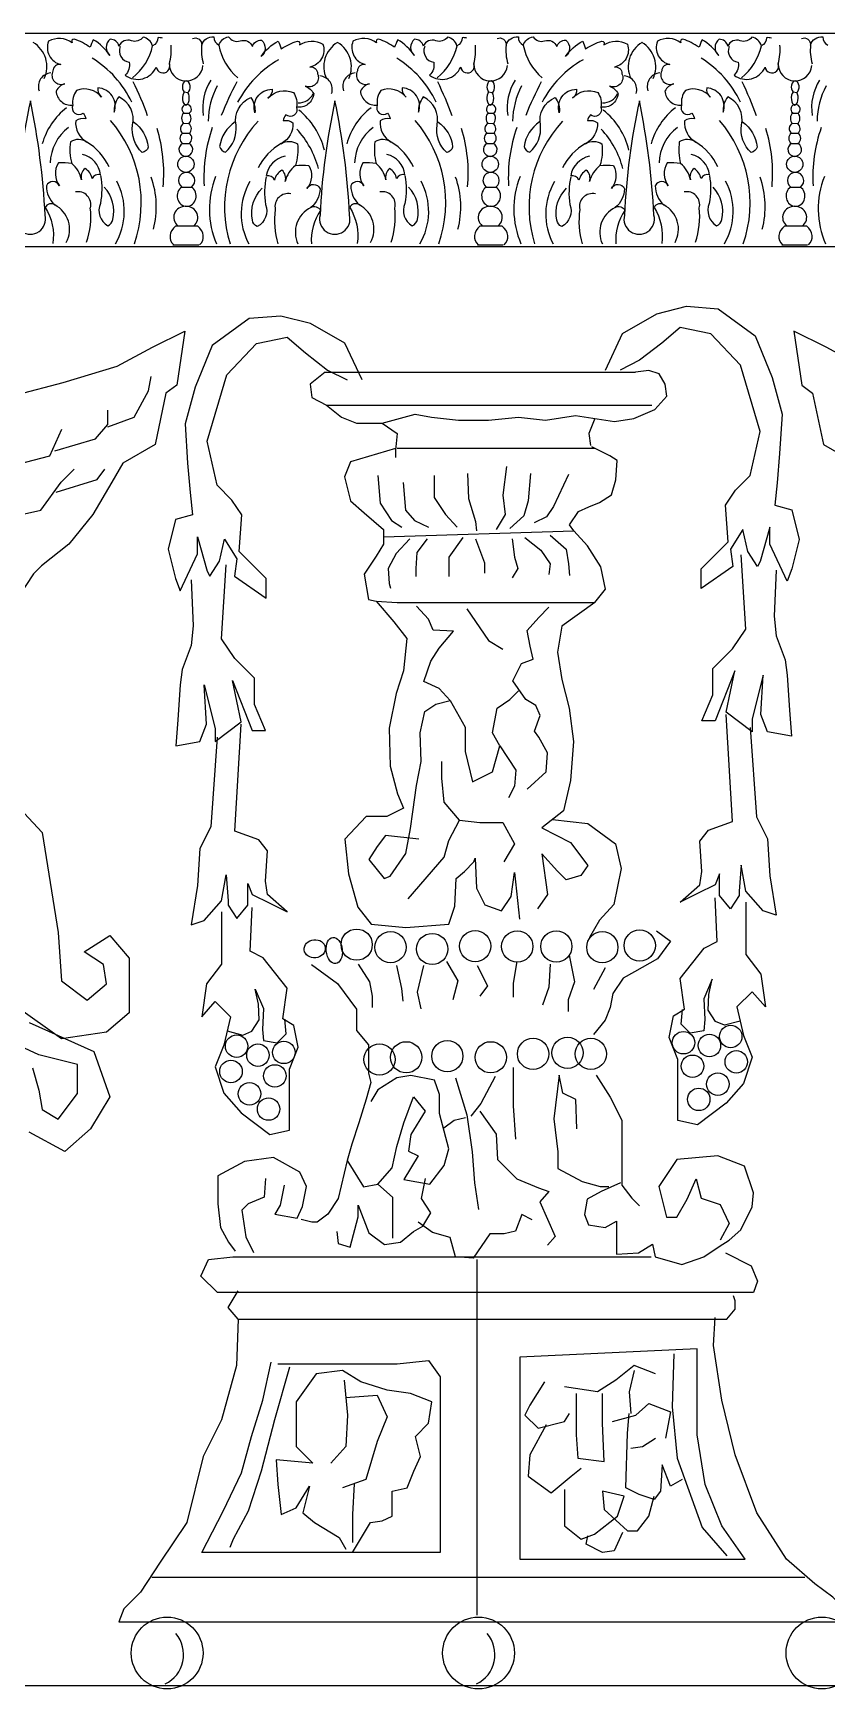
# Model space of a CAD drawing. Extents: x 225 to 2401, y 148 to 3508.
# Drawn here: x 873.3 to 1022.2, y 2697.9 to 3008.5 of the extents above; entities that cross this region are included whole.
import ezdxf

# ---------------------------------------------------------------- set-up
doc = ezdxf.new("R2010")
doc.units = 0
doc.header["$LTSCALE"] = 10
doc.header["$MEASUREMENT"] = 0
doc.layers.add('7', color=7, linetype='CONTINUOUS')
doc.layers.add('BH', color=3, linetype='CONTINUOUS')

msp = doc.modelspace()

# ---------------------------------------------------------------- linework, layer by layer
at = {"layer": '7'}
for p, q in [((497.43, 3008.47), (1384.05, 3008.47)), ((527.43, 2968.47), (1389.6, 2968.47)), ((487.43, 2698.47), (1429, 2698.47))]:
    msp.add_line(p, q, dxfattribs=at)
at = {"layer": 'BH'}
for p, q in [((901.66, 2997.43), (902.35, 2997.34)), ((958.78, 2997.43), (959.47, 2997.34)), ((1015.89, 2997.43), (1016.58, 2997.34)), ((902.51, 2991.46), (901.54, 2991.52)), ((901.59, 2993.48), (902.59, 2993.43)), ((959.63, 2991.46), (958.65, 2991.52)), ((958.7, 2993.48), (959.7, 2993.43)), ((1016.74, 2991.46), (1015.77, 2991.52)), ((1015.82, 2993.48), (1016.81, 2993.43)), ((901.36, 2989.68), (902.59, 2989.68)), ((958.48, 2989.68), (959.7, 2989.68)), ((1015.59, 2989.68), (1016.81, 2989.68)), ((901.37, 2987.78), (902.57, 2987.78)), ((958.48, 2987.78), (959.69, 2987.78)), ((1015.59, 2987.78), (1016.8, 2987.78)), ((901.22, 2979.58), (903.03, 2979.58)), ((958.33, 2979.58), (960.15, 2979.58)), ((1015.45, 2979.58), (1017.26, 2979.58)), ((900.09, 2972.31), (904.16, 2972.31)), ((957.2, 2972.31), (961.27, 2972.31)), ((1014.32, 2972.31), (1018.39, 2972.31)), ((899.55, 2968.74), (904.38, 2968.74)), ((956.66, 2968.74), (961.5, 2968.74)), ((1013.77, 2968.74), (1018.61, 2968.74)), ((928.11, 2944.86), (986.3, 2944.86)), ((928.39, 2938.69), (989.39, 2938.69)), ((978.71, 2930.55), (941.6, 2930.55))]:
    msp.add_line(p, q, dxfattribs=at)
for points in [[(897.59, 3007.5, 0.106247), (896.7, 3007.61, -0.302947), (895.73, 3006.11, 0.267769), (893.94, 3007.71, -0.320201), (891.76, 3007.02, 0.413917), (889.42, 3006.03, 0.358749), (887.78, 3007.31, 0.480097), (887.74, 3004.24, 0.117233), (884.61, 3007.23, 0.029411), (884.02, 3005.81, 0.069387), (881.02, 3007.35, 0.618313), (880.63, 3006.65, 0.299925), (876.2, 3006.93, 0.456104), (878.51, 3002.59, 0.463773), (877.03, 3001.39, 0.692986), (879.29, 2998.97, 0.194352), (877.62, 2997.6, 0.42783), (880.76, 2994.97, 0.780584), (882.69, 2993.47, -0.133997), (883.19, 2992.37, 0.199452), (881.31, 2992.04, 0.293733), (883.39, 2988.03, 0.295023), (880.32, 2988.09, 0.100371), (880.56, 2984.03, 0.049108), (878.05, 2984.12, 0.301721), (878.25, 2979.8, 0.652797), (875.81, 2979.84, 0.220319), (877.41, 2976.24, 0.467713), (875.6, 2975.76, -0.179513), (877.02, 2969.02)], [(903.25, 3007.46, -0.573429), (904.94, 3006.23, -0.36977), (907.24, 3007.77, 0.302947), (908.16, 3006.23, -0.267769), (910, 3007.77, 0.320201), (912.15, 3007, -0.413917), (914.46, 3005.93, -0.358749), (916.15, 3007.15, -0.480097), (916.08, 3004.08, -0.117233), (919.31, 3006.96, -0.029411), (919.85, 3005.52, -0.069387), (922.91, 3006.96, -0.618313), (923.27, 3006.24, -0.299925), (927.7, 3006.37, -0.456104), (925.24, 3002.11, -0.463773), (926.68, 3000.86, -0.692986), (924.34, 2998.52, -0.194352), (925.96, 2997.09, -0.42783), (922.73, 2994.58, -0.780584), (920.75, 2993.14, 0.133997), (920.21, 2992.06, -0.199452), (922.07, 2991.66, -0.293733), (919.86, 2987.73, -0.295023), (922.92, 2987.68, -0.100371), (922.55, 2983.63, -0.049108), (925.06, 2983.63, -0.301721), (924.7, 2979.32, -0.652797), (927.14, 2979.27, -0.220319), (925.42, 2975.74, -0.467713), (927.22, 2975.2, 0.168884), (925.52, 2968.92, 0.168884)], [(954.7, 3007.5, 0.106247), (953.82, 3007.61, -0.302947), (952.84, 3006.11, 0.267769), (951.05, 3007.71, -0.320201), (948.88, 3007.02, 0.413917), (946.54, 3006.03, 0.358749), (944.89, 3007.31, 0.480097), (944.85, 3004.24, 0.117233), (941.72, 3007.23, 0.029411), (941.13, 3005.81, 0.069387), (938.13, 3007.35, 0.618313), (937.75, 3006.65, 0.299925), (933.32, 3006.93, 0.456104), (935.63, 3002.59, 0.463773), (934.15, 3001.39, 0.692986), (936.4, 2998.97, 0.194352), (934.73, 2997.6, 0.42783), (937.88, 2994.97, 0.780584), (939.8, 2993.47, -0.133997), (940.3, 2992.37, 0.199452), (938.43, 2992.04, 0.293733), (940.5, 2988.03, 0.295023), (937.44, 2988.09, 0.100371), (937.67, 2984.03, 0.049108), (935.16, 2984.12, 0.301721), (935.37, 2979.8, 0.652797), (932.93, 2979.84, 0.220319), (934.52, 2976.24, 0.467713), (932.71, 2975.76, -0.179513), (934.13, 2969.02)], [(960.36, 3007.46, -0.573429), (962.05, 3006.23, -0.36977), (964.35, 3007.77, 0.302947), (965.27, 3006.23, -0.267769), (967.12, 3007.77, 0.320201), (969.27, 3007, -0.413917), (971.57, 3005.93, -0.358749), (973.26, 3007.15, -0.480097), (973.2, 3004.08, -0.117233), (976.43, 3006.96, -0.029411), (976.97, 3005.52, -0.069387), (980.02, 3006.96, -0.618313), (980.38, 3006.24, -0.299925), (984.81, 3006.37, -0.456104), (982.36, 3002.11, -0.463773), (983.79, 3000.86, -0.692986), (981.46, 2998.52, -0.194352), (983.07, 2997.09, -0.42783), (979.84, 2994.58, -0.780584), (977.86, 2993.14, 0.133997), (977.33, 2992.06, -0.199452), (979.19, 2991.66, -0.293733), (976.97, 2987.73, -0.295023), (980.04, 2987.68, -0.100371), (979.66, 2983.63, -0.049108), (982.18, 2983.63, -0.301721), (981.82, 2979.32, -0.652797), (984.26, 2979.27, -0.220319), (982.53, 2975.74, -0.467713), (984.33, 2975.2, 0.168884), (982.64, 2968.92, 0.168884)], [(1011.82, 3007.5, 0.106247), (1010.93, 3007.61, -0.302947), (1009.96, 3006.11, 0.267769), (1008.17, 3007.71, -0.320201), (1005.99, 3007.02, 0.413917), (1003.65, 3006.03, 0.358749), (1002.01, 3007.31, 0.480097), (1001.96, 3004.24, 0.117233), (998.83, 3007.23, 0.029411), (998.25, 3005.81, 0.069387), (995.24, 3007.35, 0.618313), (994.86, 3006.65, 0.299925), (990.43, 3006.93, 0.456104), (992.74, 3002.59, 0.463773), (991.26, 3001.39, 0.692986), (993.51, 2998.97, 0.194352), (991.85, 2997.6, 0.42783), (994.99, 2994.97, 0.780584), (996.91, 2993.47, -0.133997), (997.41, 2992.37, 0.199452), (995.54, 2992.04, 0.293733), (997.62, 2988.03, 0.295023), (994.55, 2988.09, 0.100371), (994.79, 2984.03, 0.049108), (992.27, 2984.12, 0.301721), (992.48, 2979.8, 0.652797), (990.04, 2979.84, 0.220319), (991.64, 2976.24, 0.467713), (989.82, 2975.76, -0.179513), (991.24, 2969.02)], [(1017.47, 3007.46, -0.573429), (1019.16, 3006.23, -0.36977), (1021.47, 3007.77, 0.302947), (1022.39, 3006.23, -0.267769)], [(889.66, 3005.93, 0.489215), (891.35, 3003.01, -0.259356), (890.59, 3000.56, 0.482736), (896.42, 3002.09, 1.111791), (898.88, 3002.7, 0.967638), (905.18, 3002.4)], [(946.78, 3005.93, 0.489215), (948.47, 3003.01, -0.259356), (947.7, 3000.56, 0.482736), (953.54, 3002.09, 1.111791), (955.99, 3002.7, 0.967638), (962.29, 3002.4)], [(1003.89, 3005.93, 0.489215), (1005.58, 3003.01, -0.259356), (1004.81, 3000.56, 0.482736), (1010.65, 3002.09, 1.111791), (1013.11, 3002.7, 0.967638), (1019.4, 3002.4)], [(892.15, 2991.81, -0.218051), (894.91, 2987.1, -0.291227), (893.8, 2986.07, -0.247652), (891.98, 2991.2, 0.353304), (889.4, 2996.51, 0.188849), (888.53, 2993.62, 0.504035), (885.46, 2998.18, 0.287044), (886.17, 2996.47, 0.324874), (881.45, 2997.71, 0.203571), (880.76, 2994.97)], [(911.23, 2991.81, 0.218051), (908.31, 2987.21, 0.291227), (909.39, 2986.13, 0.247652), (911.39, 2991.2, -0.353304), (914.15, 2996.41, -0.188849), (914.92, 2993.5, -0.504035), (918.14, 2997.95, -0.287044), (917.38, 2996.26, -0.324874), (922.14, 2997.33, -0.203571), (922.73, 2994.58)], [(949.27, 2991.81, -0.218051), (952.02, 2987.1, -0.291227), (950.91, 2986.07, -0.247652), (949.09, 2991.2, 0.353304), (946.51, 2996.51, 0.188849), (945.64, 2993.62, 0.504035), (942.57, 2998.18, 0.287044), (943.28, 2996.47, 0.324874), (938.56, 2997.71, 0.203571), (937.88, 2994.97)], [(968.35, 2991.81, 0.218051), (965.43, 2987.21, 0.291227), (966.5, 2986.13, 0.247652), (968.5, 2991.2, -0.353304), (971.26, 2996.41, -0.188849), (972.03, 2993.5, -0.504035), (975.26, 2997.95, -0.287044), (974.49, 2996.26, -0.324874), (979.25, 2997.33, -0.203571), (979.84, 2994.58)], [(1006.38, 2991.81, -0.218051), (1009.14, 2987.1, -0.291227), (1008.02, 2986.07, -0.247652), (1006.21, 2991.2, 0.353304), (1003.63, 2996.51, 0.188849), (1002.76, 2993.62, 0.504035), (999.69, 2998.18, 0.287044), (1000.4, 2996.47, 0.324874), (995.68, 2997.71, 0.203571), (994.99, 2994.97)], [(885.96, 2981.74, -0.096318), (885.93, 2976.52, 0.374381), (887.32, 2972.32, 0.265598), (888.28, 2973.52, 0.255221), (886.65, 2979.56, 0.255221)], [(917.07, 2981.53, 0.096318), (916.92, 2976.31, -0.374381), (915.38, 2972.17, -0.265598), (914.46, 2973.4, -0.255221), (916.3, 2979.38, -0.255221)], [(943.07, 2981.74, -0.096318), (943.04, 2976.52, 0.374381), (944.43, 2972.32, 0.265598), (945.4, 2973.52, 0.255221), (943.77, 2979.56, 0.255221)], [(974.18, 2981.53, 0.096318), (974.03, 2976.31, -0.374381), (972.49, 2972.17, -0.265598), (971.57, 2973.4, -0.255221), (973.41, 2979.38, -0.255221)], [(1000.19, 2981.74, -0.096318), (1000.16, 2976.52, 0.374381), (1001.55, 2972.32, 0.265598), (1002.51, 2973.52, 0.255221), (1000.88, 2979.56, 0.255221)]]:
    msp.add_lwpolyline(points, format="xyb", dxfattribs=at)
for points in [[(872.82, 2995.75, 0.041023), (870.02, 2974.31, 1.289902), (875.56, 2974.31, 0.038997)], [(929.94, 2995.75, 0.041023), (927.14, 2974.31, 1.289902), (932.68, 2974.31, 0.038997)], [(987.05, 2995.75, 0.041023), (984.25, 2974.31, 1.289902), (989.79, 2974.31, 0.038997)]]:
    msp.add_lwpolyline(points, format="xyb", close=True, dxfattribs=at)
for points in [[(980.67, 2945.25), (983.89, 2952.15), (990.34, 2955.83), (995.87, 2957.22), (1001.86, 2956.75), (1008.77, 2951.69), (1011.99, 2943.87), (1013.83, 2936.97), (1013.37, 2929.61), (1012.91, 2924.08), (1012.45, 2919.94), (1015.68, 2919.02), (1017.06, 2913.5), (1015.68, 2907.98), (1014.76, 2905.68), (1011.53, 2912.58), (1011.53, 2915.8), (1009.69, 2909.36), (1009.23, 2908.44), (1007.38, 2911.2), (1006.46, 2915.34), (1004.16, 2911.66), (1004.62, 2908.44), (998.63, 2904.3), (998.63, 2907.98), (1003.7, 2913.04), (1003.24, 2919.94), (1005.08, 2922.7), (1007.85, 2925.47), (1009.69, 2933.75), (1006, 2946.17), (1000.47, 2952.07), (994.73, 2953.24), (991.26, 2950.31), (987.11, 2947.09), (983.43, 2945.25)], [(935.02, 2943.43), (931.8, 2950.33), (925.35, 2954.01), (919.82, 2955.4), (913.83, 2954.94), (906.92, 2949.87), (903.7, 2942.05), (901.85, 2935.15), (902.31, 2927.79), (902.77, 2922.27), (903.23, 2918.12), (900.01, 2917.2), (898.63, 2911.68), (900.01, 2906.16), (900.93, 2903.86), (904.16, 2910.76), (904.16, 2913.98), (906, 2907.54), (906.46, 2906.62), (908.3, 2909.38), (909.22, 2913.52), (911.53, 2909.84), (911.07, 2906.62), (917.06, 2902.48), (917.06, 2906.16), (911.99, 2911.22), (912.45, 2918.12), (910.61, 2920.88), (907.84, 2923.65), (906, 2931.93), (909.68, 2944.35), (915.22, 2950.25), (920.96, 2951.42), (924.43, 2948.49), (928.57, 2945.27), (932.26, 2943.43)], [(928.11, 2944.86), (925.3, 2942.62), (925.3, 2942.62), (925.58, 2940.09), (928.39, 2938.69)], [(928.39, 2938.69), (931.2, 2936.44), (934.01, 2935.32), (938.79, 2935.32), (944.98, 2937), (948.07, 2936.44), (953.13, 2935.88), (958.75, 2935.88), (964.37, 2936.44), (969.43, 2935.88), (975.05, 2936.72), (982.36, 2935.6), (986.02, 2936.16), (989.95, 2937.85), (992.2, 2940.37), (991.92, 2942.62), (990.79, 2944.58), (988.83, 2945.15), (986.3, 2944.86)], [(887.31, 2934.61), (892.28, 2936.41), (894.98, 2941.37), (895.44, 2944.08)], [(877.37, 2930.1), (885.05, 2932.35), (887.31, 2935.06), (887.31, 2937.76)], [(938.79, 2935.32), (941.6, 2933.35), (941.32, 2930.26), (941.32, 2928.86)], [(978.71, 2936.16), (977.58, 2933.35), (977.86, 2931.11)], [(860.21, 2927.39), (866.08, 2926.49), (876.47, 2929.19), (878.73, 2934.16)], [(941.32, 2930.55), (932.89, 2928.02), (931.76, 2925.21), (932.89, 2920.72), (935.42, 2918.47), (939.07, 2915.38), (939.07, 2912.58), (937.67, 2910.33), (935.42, 2906.96), (936.26, 2902.19), (937.67, 2901.91), (941.6, 2901.63), (978.71, 2901.63), (980.67, 2904.15), (979.83, 2908.37), (977.3, 2912.3), (974.77, 2915.1), (973.93, 2916.23), (975.61, 2918.75), (977.58, 2919.6), (979.55, 2920.44), (981.8, 2921.84), (982.64, 2924.65), (982.92, 2928.3), (981.52, 2929.14), (978.14, 2930.83)], [(866.1, 2917.06), (874.74, 2918.98), (878.58, 2924.25), (880.99, 2926.65)], [(877.62, 2922.33), (885.31, 2924.73), (886.75, 2926.65)], [(962.12, 2927.18), (961.47, 2921.79), (961.9, 2918.14), (960.18, 2915.34)], [(937.98, 2925.45), (938.41, 2920.29), (940.57, 2917.06), (942.51, 2915.77)], [(942.72, 2924.16), (943.16, 2919), (944.88, 2917.06), (947.47, 2915.77)], [(948.54, 2925.45), (948.54, 2921.36), (950.7, 2918.14), (952.85, 2915.77)], [(954.79, 2925.88), (955.01, 2921.15), (956.3, 2916.84), (956.52, 2915.12)], [(966.64, 2925.88), (966.21, 2920.72), (965.35, 2917.92), (962.76, 2915.55)], [(973.75, 2925.67), (970.95, 2919.64), (969.66, 2917.71), (967.29, 2916.63)], [(939.07, 2913.98), (974.77, 2915.1)], [(944.02, 2913.62), (941.43, 2910.82), (939.92, 2908.02), (940.14, 2905.22), (940.35, 2904.36)], [(947.25, 2913.62), (945.31, 2911.03), (945.1, 2908.02), (945.1, 2906.51)], [(953.93, 2913.83), (951.34, 2910.17), (951.34, 2907.37), (951.34, 2906.51)], [(956.3, 2913.62), (958.02, 2909.1), (958.02, 2907.16)], [(963.2, 2913.62), (963.63, 2910.17), (964.27, 2908.02), (963.2, 2906.3)], [(965.57, 2913.83), (968.58, 2911.46), (970.31, 2908.88), (970.09, 2906.94)], [(970.31, 2914.26), (973.32, 2911.68), (973.75, 2908.88), (973.97, 2906.73)], [(1012.74, 2907.71), (1012.33, 2899.1), (1012.74, 2895.42), (1014.38, 2890.91), (1014.79, 2888.04), (1015.2, 2881.49), (1015.61, 2876.57), (1011.1, 2877.39), (1009.87, 2880.67), (1010.28, 2888.04), (1008.23, 2879.85), (1008.23, 2877.39), (1003.31, 2881.08), (1004.95, 2888.86), (1001.26, 2879.44), (998.8, 2879.44), (1000.85, 2884.36), (1000.85, 2889.27), (1004.54, 2892.96), (1007, 2896.65), (1006.18, 2910.57)], [(902.95, 2905.89), (903.36, 2897.28), (902.95, 2893.6), (901.31, 2889.09), (900.9, 2886.22), (900.49, 2879.67), (900.08, 2874.75), (904.59, 2875.57), (905.82, 2878.85), (905.41, 2886.22), (907.46, 2878.03), (907.46, 2875.57), (912.38, 2879.26), (910.74, 2887.04), (914.43, 2877.62), (916.89, 2877.62), (914.84, 2882.54), (914.84, 2887.45), (911.15, 2891.14), (908.69, 2894.83), (909.51, 2908.75)], [(937.67, 2901.91), (940.99, 2898.05), (943.46, 2894.91), (942.79, 2888.86), (941.44, 2884.6), (940.09, 2878.1), (940.32, 2870.93), (941.66, 2865.77), (942.79, 2863.08), (939.65, 2861.51), (935.83, 2861.51), (931.79, 2857.25), (932.46, 2850.75), (934.26, 2844.48), (936.73, 2841.34), (943.24, 2840.67), (951.31, 2841.34), (952.44, 2844.7), (952.66, 2849.86), (954.23, 2851.2), (956.03, 2853), (956.25, 2853.67), (956.48, 2848.06), (958.05, 2844.93), (961.19, 2843.81), (962.98, 2846.5), (963.66, 2850.98), (964.55, 2842.24)], [(978.71, 2901.63), (972.54, 2897.24), (971.72, 2892.37), (972.54, 2887.23), (973.89, 2881.82), (974.7, 2875.59), (974.16, 2868.29), (972.81, 2862.6), (968.74, 2859.36)], [(945.7, 2857.25), (939.42, 2857.93), (937.85, 2855.91), (936.28, 2853.44), (939.2, 2849.86), (940.32, 2850.31), (943.24, 2854.57), (944.13, 2859.27), (944.58, 2862.41), (945.26, 2867.34), (946.15, 2871.82), (945.93, 2877.2), (946.83, 2881.24), (948.85, 2882.58), (951.54, 2883.26), (949.52, 2885.5), (946.6, 2886.84), (947.95, 2890.65), (949.52, 2893.12), (952.21, 2896.26), (948.4, 2896.48), (947.5, 2898.5), (945.26, 2900.96)], [(954.66, 2900.49), (958.72, 2894.53), (961.43, 2892.91)], [(966.03, 2866.66), (969.56, 2869.91), (969.83, 2873.43), (968.2, 2876.4), (967.39, 2877.49), (968.47, 2880.46), (967.66, 2882.36), (965.76, 2883.44), (963.33, 2886.96), (964.95, 2890.2), (967.12, 2891.02), (966.58, 2893.45), (966.03, 2896.43), (968.2, 2898.86), (970.1, 2900.76)], [(951.54, 2883.26), (954.39, 2878.3), (954.39, 2873.7), (955.74, 2868.02), (959.53, 2869.91), (960.89, 2874.78), (959.53, 2877.22), (960.35, 2881.82), (962.78, 2883.44), (964.41, 2885.06)], [(1007.82, 2878.21), (1009.05, 2861.42), (1011.1, 2857.32), (1011.51, 2850.36), (1012.74, 2842.98), (1010.28, 2843.8), (1007, 2847.49), (1006.18, 2852.4), (1005.77, 2847.49), (1005.77, 2846.67), (1004.13, 2844.21), (1002.08, 2846.67), (1002.08, 2850.76), (1001.26, 2848.72), (997.98, 2847.08), (994.69, 2845.44), (998.39, 2848.72), (998.8, 2851.17), (998.39, 2856.91), (1000.03, 2858.96), (1004.54, 2860.6), (1003.31, 2880.67)], [(907.87, 2876.39), (906.64, 2859.6), (904.59, 2855.5), (904.18, 2848.54), (902.95, 2841.16), (905.41, 2841.98), (908.69, 2845.67), (909.51, 2850.58), (909.92, 2845.67), (909.92, 2844.85), (911.56, 2842.39), (913.61, 2844.85), (913.61, 2848.95), (914.43, 2846.9), (917.71, 2845.26), (920.99, 2843.62), (917.3, 2846.9), (916.89, 2849.35), (917.3, 2855.09), (915.66, 2857.14), (911.15, 2858.78), (912.38, 2878.85)], [(960.89, 2874.78), (963.87, 2870.18), (963.6, 2867.2), (962.51, 2865.04)], [(953.33, 2860.84), (950.42, 2864.2), (949.97, 2868.69), (949.97, 2871.82)], [(943.68, 2846.05), (950.42, 2853.89), (951.31, 2857.03), (953.33, 2860.84), (957.15, 2860.39), (961.41, 2860.39), (963.66, 2856.36), (961.64, 2853)], [(970.78, 2860.98), (977.41, 2860.17), (982.56, 2856.38), (983.64, 2851.78), (982.29, 2845.02), (979.58, 2842.04), (977.68, 2838.79)], [(968.74, 2859.36), (974.16, 2856.65), (977.41, 2852.32), (976.06, 2850.43), (973.35, 2849.62), (971.72, 2851.24), (968.74, 2854.49), (969.83, 2846.91), (967.93, 2844.2)], [(1007, 2845.44), (1007, 2835.61), (1009.87, 2831.92), (1010.69, 2825.78), (1008.23, 2828.64), (1005.36, 2825.78), (1006.59, 2820.45), (1008.23, 2816.35), (1006.59, 2811.44), (1003.31, 2807.75), (997.98, 2803.66), (994.28, 2804.47), (994.28, 2811.03), (994.28, 2815.94), (992.64, 2820.04), (993.46, 2824.14), (995.51, 2825.37), (994.69, 2831.1), (999.21, 2836.84), (1001.67, 2838.07), (1001.26, 2846.26)], [(908.69, 2843.62), (908.69, 2833.79), (905.82, 2830.1), (905, 2823.96), (907.46, 2826.82), (910.33, 2823.96), (909.1, 2818.63), (907.46, 2814.53), (909.1, 2809.62), (912.38, 2805.93), (917.71, 2801.84), (921.4, 2802.65), (921.4, 2809.21), (921.4, 2814.12), (923.04, 2818.22), (922.22, 2822.32), (920.17, 2823.55), (920.99, 2829.28), (916.48, 2835.02), (914.02, 2836.25), (914.43, 2844.44)], [(990.24, 2840.06), (992.88, 2838.14), (990.48, 2834.79), (986.15, 2832.39), (983.99, 2831.19), (982.07, 2828.31), (981.59, 2825.67), (980.63, 2823.28), (978.47, 2820.64)], [(925.56, 2833.76), (930.44, 2830.21), (934, 2825.34), (934, 2821.34), (936.22, 2818.68), (936.22, 2816.02), (936.22, 2813.36), (936.66, 2811.59), (935.77, 2808.48), (934.44, 2804.05), (933.11, 2800.05), (932.22, 2796.95), (935.33, 2792.07), (937.99, 2792.51), (940.66, 2795.62), (941.54, 2799.61), (942.88, 2804.05), (944.65, 2808.92), (946.87, 2806.26), (944.21, 2801.83), (943.77, 2798.72), (945.54, 2797.84), (942.88, 2793.4), (947.76, 2792.51), (950.43, 2796.06), (951.31, 2799.17), (949.54, 2805.82), (949.54, 2809.37), (948.65, 2812.03), (944.21, 2812.92), (941.54, 2812.47), (937.99, 2810.26), (936.66, 2808.04)], [(934.29, 2833.83), (936.45, 2830.47), (936.93, 2827.83), (936.93, 2825.67)], [(941.5, 2833.59), (942.46, 2829.27), (942.7, 2826.87)], [(946.54, 2833.59), (945.34, 2828.55), (946.06, 2825.43)], [(950.86, 2834.31), (953.02, 2830.71), (952.06, 2827.11)], [(956.62, 2833.59), (958.54, 2829.75), (957.1, 2827.83)], [(964.07, 2834.31), (963.35, 2830.23), (963.35, 2827.59)], [(970.31, 2833.83), (970.07, 2829.51), (968.87, 2826.15)], [(973.91, 2835.51), (974.87, 2830.47), (973.67, 2827.11), (973.67, 2824.96)], [(980.63, 2833.11), (978.47, 2829.03)], [(1005.97, 2823.11), (1003.03, 2822.34), (1001.35, 2823.08), (999.98, 2825.18), (1000.08, 2828.13), (1000.71, 2830.97), (999.13, 2827.29), (999.34, 2823.4), (999.13, 2821.29), (996.61, 2820.87), (994.92, 2822.55), (995.13, 2825.29)], [(909.71, 2821.29), (912.65, 2820.52), (914.34, 2821.26), (915.71, 2823.36), (915.6, 2826.31), (914.97, 2829.15), (916.55, 2825.47), (916.34, 2821.58), (916.55, 2819.47), (919.08, 2819.05), (920.77, 2820.73), (920.56, 2823.47)], [(963.35, 2814.4), (963.35, 2807.21), (963.83, 2800.97)], [(952.54, 2812.48), (954.7, 2805.53), (955.66, 2798.58), (956.14, 2792.82), (956.86, 2787.78)], [(959.98, 2812.72), (957.34, 2807.69), (955.42, 2805.29)], [(975.35, 2802.89), (975.11, 2808.41), (972.71, 2809.61), (971.99, 2812.96), (971.03, 2804.81), (971.75, 2798.58), (971.75, 2795.46), (976.31, 2793.06), (979.67, 2792.1), (981.35, 2792.1)], [(978.95, 2812.96), (981.59, 2808.89), (983.75, 2804.57), (983.75, 2799.77), (983.75, 2796.18), (983.75, 2792.34), (985.67, 2789.94), (987.11, 2788.5)], [(950.38, 2803.13), (952.3, 2804.57), (954.46, 2805.05)], [(957.1, 2806.25), (960.22, 2801.93), (960.46, 2797.14), (964.07, 2793.54), (968.15, 2791.86), (970.07, 2791.14), (968.39, 2789.22), (971.27, 2782.75), (969.83, 2781.07)], [(920.39, 2792.35), (919.65, 2788.63), (918.66, 2786.89), (922.87, 2786.15), (923.86, 2788.38), (924.61, 2792.1), (923.37, 2794.82), (918.41, 2797.55), (912.95, 2796.81), (907.99, 2794.08), (907.99, 2788.88), (908.49, 2784.42), (909.97, 2781.69), (911.21, 2779.96)], [(932.22, 2796.95), (930.56, 2789.87), (928.58, 2786.89), (926.59, 2785.41), (925.6, 2785.41), (923.62, 2785.9)], [(983.51, 2792.82), (979.91, 2791.14), (977.27, 2789.7), (976.79, 2786.82), (977.51, 2784.91), (980.63, 2784.43), (982.79, 2785.63), (982.79, 2781.79), (982.79, 2779.39), (986.87, 2779.63), (989.52, 2781.31), (990, 2778.91), (995.04, 2777.47), (999.12, 2778.91), (1002, 2780.83), (1003.92, 2782.03), (1006.08, 2783.95), (1008.24, 2788.26), (1008.48, 2790.9), (1006.8, 2795.94), (1001.76, 2797.86), (994.08, 2797.14), (990.72, 2792.1), (992.16, 2786.35), (994.08, 2786.35), (996, 2789.7), (997.68, 2793.54), (998.64, 2789.94), (1002.24, 2788.74), (1003.92, 2785.15), (1002.24, 2782.03)], [(916.92, 2793.58), (916.67, 2790.12), (913.69, 2788.88), (912.45, 2787.64), (913.2, 2782.68), (914.69, 2779.71)], [(930.31, 2783.67), (930.56, 2781.44), (932.79, 2780.7), (934.28, 2786.4), (934.28, 2788.63), (936.27, 2783.43), (939.24, 2781.2), (942.22, 2781.69), (944.7, 2783.67), (946.44, 2784.66), (947.93, 2787.14), (946.19, 2789.87), (946.93, 2793.58)], [(937.99, 2792.51), (940.73, 2790.12), (940.73, 2784.66), (940.73, 2782.43)], [(966.95, 2785.87), (965.03, 2786.82), (963.83, 2783.71), (961.66, 2783.23), (959.02, 2783.23), (955.9, 2778.67), (952.54, 2778.91), (951.58, 2782.51), (948.22, 2783.47), (945.58, 2785.39)], [(1003.2, 2779.63), (1008, 2777.23), (1009.2, 2774.35), (1008.48, 2772.2), (907.88, 2772.2), (904.76, 2775.31), (906.2, 2778.43), (910.76, 2778.91), (989.28, 2778.91)], [(956.54, 2778.41), (956.54, 2711.66)], [(911.78, 2767.24), (909.91, 2769.41), (911.78, 2772.51)], [(1003.47, 2767.24), (1005.03, 2769.1), (1005.03, 2770.65), (1004.72, 2771.58)], [(911.78, 2767.24), (911.47, 2758.54), (908.67, 2748.3), (905.25, 2741.47), (902.14, 2729.05), (897.17, 2721.6), (893.44, 2716.01), (890.33, 2712.9), (889.4, 2710.42), (1024.92, 2710.42), (1026.79, 2711.66), (1023.37, 2715.08), (1019.95, 2717.56), (1014.66, 2722.22), (1009.07, 2730.91), (1005.03, 2741.78), (1002.54, 2752.02), (1000.99, 2762.27), (1001.3, 2767.55)], [(911.78, 2767.24), (1003.47, 2767.24)], [(964.62, 2760.1), (964.62, 2722.22), (1006.89, 2722.22), (1002.54, 2728.43), (999.43, 2736.19), (997.88, 2745.5), (997.88, 2754.82), (997.88, 2761.65), (964.62, 2760.1)], [(919.24, 2758.85), (931.36, 2758.85), (941.62, 2758.85), (947.52, 2759.47), (949.7, 2756.37), (949.7, 2723.46), (904.94, 2723.46), (908.98, 2731.22), (912.4, 2738.36), (914.27, 2745.19), (916.44, 2752.02), (918, 2759.16)], [(921.41, 2758.23), (918.62, 2748.3), (916.13, 2738.67), (913.64, 2731.22), (910.85, 2725.94), (910.22, 2724.39)], [(990.11, 2756.99), (986.07, 2758.54), (982.65, 2755.75), (979.23, 2753.58), (973.01, 2754.51)], [(993.53, 2760.72), (993.22, 2750.78), (994.15, 2741.16), (998.81, 2728.12), (1003.47, 2722.84)], [(933.23, 2723.46), (936.64, 2729.05), (938.82, 2729.36), (940.69, 2730.29), (940.69, 2734.95), (943.48, 2735.57), (944.73, 2738.67), (945.97, 2741.47), (945.04, 2745.19), (947.52, 2747.68), (948.15, 2751.71), (944.1, 2753.27), (939.75, 2753.89), (934.78, 2755.44), (931.36, 2757.61), (926.39, 2756.99), (922.66, 2751.71), (922.66, 2748.3), (922.66, 2743.33), (925.77, 2740.23), (918.93, 2740.85), (919.24, 2736.19), (919.86, 2730.6), (922.66, 2731.84), (925.14, 2735.88), (923.9, 2730.91), (926.08, 2729.05), (930.74, 2726.25), (931.98, 2724.08)], [(931.67, 2755.75), (932.29, 2749.23), (931.98, 2743.33), (929.19, 2740.23)], [(969.28, 2755.44), (966.48, 2751.09), (965.55, 2749.23), (968.04, 2746.75), (973.01, 2747.99), (973.94, 2749.54)], [(986.07, 2757.61), (985.13, 2753.58), (985.45, 2749.54)], [(931.98, 2752.49), (937.89, 2752.95), (939.75, 2748.92), (937.89, 2744.26), (935.71, 2737.12), (931.36, 2735.57)], [(975.19, 2753.27), (975.19, 2745.5), (975.5, 2741.16), (980.47, 2740.54), (980.16, 2747.68), (980.16, 2753.27)], [(982.03, 2747.99), (986.38, 2749.23), (988.86, 2751.4), (992.91, 2749.85), (991.97, 2744.88)], [(995.08, 2737.12), (992.91, 2735.88), (991.35, 2739.92), (991.04, 2734.95), (989.8, 2733.4), (987, 2734.33), (984.51, 2735.57), (984.82, 2745.81), (985.13, 2749.54)], [(969.59, 2747.37), (966.48, 2741.78), (966.17, 2737.74), (970.53, 2734.64), (974.26, 2737.74), (976.12, 2739.29)], [(985.45, 2743.02), (987.62, 2743.33), (990.11, 2744.88)], [(933.54, 2736.34), (933.23, 2730.6), (933.23, 2725.32)], [(973.01, 2735.26), (973.01, 2728.43), (976.12, 2725.94), (978.61, 2726.88), (982.96, 2730.29), (984.2, 2734.02), (980.16, 2734.95), (980.47, 2731.53), (984.82, 2727.5), (986.69, 2727.5), (988.86, 2730.29), (989.8, 2734.02)], [(983.89, 2727.19), (982.34, 2723.77), (980.16, 2723.46), (977.05, 2725.01), (977.36, 2726.57)], [(895.62, 2718.8), (1018.08, 2718.8)]]:
    msp.add_lwpolyline(points, dxfattribs=at)
at = {"layer": 'BH', "color": 7}
for points in [[(861.76, 2938.4), (878.97, 2942.95), (889.1, 2945.99), (895.69, 2949.53), (901.76, 2952.57), (900.25, 2942.45), (898.22, 2940.93), (896.19, 2931.32), (890.12, 2927.78), (888.09, 2924.24), (884.55, 2918.17), (879.99, 2912.6), (874.92, 2908.56), (873.4, 2907.04), (870.36, 2902.49)], [(1028.68, 2945.99), (1022.09, 2949.53), (1016.01, 2952.57), (1017.53, 2942.45), (1019.56, 2940.93), (1021.59, 2931.32), (1027.66, 2927.78)], [(866.53, 2867.58), (875.01, 2858.51), (878.03, 2839.77), (878.64, 2830.7), (883.48, 2827.08), (887.11, 2830.1), (886.51, 2833.73), (882.88, 2836.14), (887.72, 2839.17), (891.35, 2834.94), (891.35, 2824.66), (887.11, 2821.03), (878.64, 2819.82), (870.16, 2825.87)], [(873.19, 2814.38), (874.4, 2810.15), (875.01, 2806.52), (878.03, 2804.71), (881.66, 2809.54), (881.66, 2814.98), (874.4, 2816.8), (866.53, 2820.43)], [(872.59, 2822.84), (884.69, 2817.4), (887.72, 2808.94), (884.09, 2802.89), (879.24, 2798.66), (872.59, 2802.29)]]:
    msp.add_lwpolyline(points, dxfattribs=at)
at = {"layer": 'BH'}
for centre, radius in [((934.02, 2837.47), 2.93), ((940.37, 2836.98), 2.93), ((948.19, 2836.65), 2.93), ((956.25, 2837.2), 2.93), ((964.15, 2837.14), 2.93), ((971.48, 2837.14), 2.93), ((980.11, 2836.98), 2.93), ((987.12, 2837.31), 2.93), ((911.5, 2818.42), 2.11), ((995.34, 2819.08), 2.11), ((1000.19, 2818.56), 2.11), ((1004.19, 2820.24), 2.11), ((915.5, 2816.74), 2.11), ((920.35, 2817.26), 2.11), ((938.3, 2815.93), 2.93), ((943.31, 2816.34), 2.93), ((951.03, 2816.55), 2.93), ((959.17, 2816.34), 2.93), ((967.11, 2816.97), 2.93), ((973.58, 2817.18), 2.93), ((977.96, 2816.97), 2.93), ((1005.24, 2815.5), 2.11), ((910.44, 2813.68), 2.11), ((918.66, 2812.84), 2.11), ((997.03, 2814.66), 2.11), ((913.92, 2809.48), 2.11), ((1001.77, 2811.29), 2.11), ((917.5, 2806.63), 2.11), ((998.19, 2808.45), 2.11), ((898.46, 2704.59), 6.73), ((956.88, 2704.59), 6.73), ((1021.31, 2704.59), 6.73)]:
    msp.add_circle(centre, radius, dxfattribs=at)
for centre, radius, start, end in [((870.63, 3002.17), 5.28, 335.0286, 59.356), ((933.12, 3002.17), 5.28, 120.644, 204.9714), ((927.74, 3002.17), 5.28, 335.0286, 59.356), ((990.24, 3002.17), 5.28, 120.644, 204.9714), ((984.85, 3002.17), 5.28, 335.0286, 59.356), ((874.23, 2987.16), 19.47, 25.3712, 58.4251), ((885.3, 3008.44), 10.69, 308.7189, 347.4182), ((889.34, 3005.31), 9.89, 344.7101, 5.3403), ((914.78, 3005.31), 9.89, 174.6597, 195.2899), ((918.67, 3008.19), 10.69, 190.5743, 229.2736), ((931.35, 2987.16), 19.47, 25.3712, 58.4251), ((942.41, 3008.44), 10.69, 308.7189, 347.4182), ((946.45, 3005.31), 9.89, 344.7101, 5.3403), ((971.9, 3005.31), 9.89, 174.6597, 195.2899), ((975.78, 3008.19), 10.69, 190.5743, 229.2736), ((988.46, 2987.16), 19.47, 25.3712, 58.4251), ((999.53, 3008.44), 10.69, 308.7189, 347.4182), ((1003.57, 3005.31), 9.89, 344.7101, 5.3403), ((1029.01, 3005.31), 9.89, 174.6597, 195.2899), ((876.83, 2998.47), 2.53, 94.1522, 198.414), ((928.98, 2986.54), 19.47, 119.5674, 152.6213), ((933.94, 2998.47), 2.53, 94.1522, 198.414), ((986.09, 2986.54), 19.47, 119.5674, 152.6213), ((991.06, 2998.47), 2.53, 94.1522, 198.414), ((833.86, 2970.99), 64.78, 19.8098, 25.9468), ((914.73, 2994.5), 9.59, 147.5918, 188.742), ((920.78, 2991.74), 14.62, 152.166, 179.1075), ((968.76, 2968.96), 64.78, 152.0457, 158.1827), ((926.92, 2997.91), 2.53, 341.586, 85.8478), ((890.97, 2970.99), 64.78, 19.8098, 25.9468), ((971.84, 2994.5), 9.59, 147.5918, 188.742), ((977.89, 2991.74), 14.62, 152.166, 179.1075), ((1025.87, 2968.96), 64.78, 152.0457, 158.1827), ((984.03, 2997.91), 2.53, 341.586, 85.8478), ((948.09, 2970.99), 64.78, 19.8098, 25.9468), ((1028.96, 2994.5), 9.59, 147.5918, 188.742), ((1035.01, 2991.74), 14.62, 152.166, 179.1075), ((887.48, 2984.24), 12.91, 127.6028, 164.484), ((923.16, 2998.38), 2.99, 267.6228, 334.9831), ((944.59, 2984.24), 12.91, 127.6028, 164.484), ((980.27, 2998.38), 2.99, 267.6228, 334.9831), ((1001.71, 2984.24), 12.91, 127.6028, 164.484), ((869.95, 2976.64), 23.66, 340.9343, 40.8183), ((932.89, 2975.88), 23.66, 137.1742, 197.119), ((914.59, 2983.26), 13.77, 13.7195, 51.5184), ((927.07, 2976.64), 23.66, 340.9343, 40.8183), ((990, 2975.88), 23.66, 137.1742, 197.119), ((971.71, 2983.26), 13.77, 13.7195, 51.5184), ((984.18, 2976.64), 23.66, 340.9343, 40.8183), ((885.15, 2983.87), 8.63, 126.8443, 178.293), ((869.55, 2982.2), 28.28, 354.802, 17.2332), ((933.64, 2981.42), 28.28, 160.7593, 183.1905), ((909.77, 2978.48), 17.7, 15.0502, 42.6205), ((942.26, 2983.87), 8.63, 126.8443, 178.293), ((926.67, 2982.2), 28.28, 354.802, 17.2332), ((990.75, 2981.42), 28.28, 160.7593, 183.1905), ((966.88, 2978.48), 17.7, 15.0502, 42.6205), ((999.38, 2983.87), 8.63, 126.8443, 178.293), ((983.78, 2982.2), 28.28, 354.802, 17.2332), ((1047.87, 2981.42), 28.28, 160.7593, 183.1905), ((881.58, 2981.4), 4.41, 6.4392, 77.166), ((877.91, 2978.95), 10.61, 24.6136, 58.9036), ((925.02, 2978.46), 10.61, 119.0889, 153.3789), ((921.43, 2981.04), 4.41, 100.8265, 171.5533), ((938.7, 2981.4), 4.41, 6.4392, 77.166), ((935.02, 2978.95), 10.61, 24.6136, 58.9036), ((982.13, 2978.46), 10.61, 119.0889, 153.3789), ((978.54, 2981.04), 4.41, 100.8265, 171.5533), ((995.81, 2981.4), 4.41, 6.4392, 77.166), ((992.14, 2978.95), 10.61, 24.6136, 58.9036), ((877.24, 2979.96), 5.25, 10.7585, 50.777), ((884.33, 2981.49), 2.01, 128.3148, 195.7486), ((881.54, 2980.58), 2.92, 11.6828, 58.0976), ((885.58, 2980.67), 1.28, 72.2737, 156.7949), ((921.44, 2980.22), 2.92, 119.8949, 166.3096), ((918.69, 2981.22), 2.01, 342.2439, 49.6777), ((925.72, 2979.45), 5.25, 127.2155, 167.2339), ((934.35, 2979.96), 5.25, 10.7585, 50.777), ((941.45, 2981.49), 2.01, 128.3148, 195.7486), ((938.66, 2980.58), 2.92, 11.6828, 58.0976), ((942.69, 2980.67), 1.28, 72.2737, 156.7949), ((978.56, 2980.22), 2.92, 119.8949, 166.3096), ((975.8, 2981.22), 2.01, 342.2439, 49.6777), ((982.84, 2979.45), 5.25, 127.2155, 167.2339), ((991.47, 2979.96), 5.25, 10.7585, 50.777), ((998.56, 2981.49), 2.01, 128.3148, 195.7486), ((995.77, 2980.58), 2.92, 11.6828, 58.0976), ((999.8, 2980.67), 1.28, 72.2737, 156.7949), ((878.31, 2975.02), 12.11, 329.6999, 28.0066), ((879.78, 2975.89), 16.65, 345.3705, 19.5419), ((923.04, 2975.47), 16.65, 158.4505, 203.1719), ((924.48, 2974.55), 12.11, 149.9859, 207.7537), ((917.42, 2980.45), 1.28, 21.1976, 105.7188), ((935.42, 2975.02), 12.11, 329.6999, 28.0066), ((936.9, 2975.89), 16.65, 345.3705, 19.5419), ((980.15, 2975.47), 16.65, 158.4505, 203.1719), ((981.59, 2974.55), 12.11, 149.9859, 207.7537), ((974.53, 2980.45), 1.28, 21.1976, 105.7188), ((992.54, 2975.02), 12.11, 329.6999, 28.0066), ((994.01, 2975.89), 16.65, 345.3705, 19.5419), ((1037.26, 2975.47), 16.65, 158.4505, 203.1719), ((875.03, 2971.69), 5.13, 331.1903, 62.3694), ((881.71, 2976.3), 2.43, 344.875, 101.168), ((869.02, 2974.02), 15.12, 341.5678, 6.2376), ((921.12, 2975.94), 2.43, 76.8245, 193.1175), ((927.64, 2971.11), 5.13, 115.6231, 205.2887), ((932.14, 2971.69), 5.13, 331.1903, 62.3694), ((938.83, 2976.3), 2.43, 344.875, 101.168), ((926.14, 2974.02), 15.12, 341.5678, 6.2376), ((978.24, 2975.94), 2.43, 76.8245, 193.1175), ((984.75, 2971.11), 5.13, 115.6231, 205.2887), ((989.26, 2971.69), 5.13, 331.1903, 62.3694), ((995.94, 2976.3), 2.43, 344.875, 101.168), ((983.25, 2974.02), 15.12, 341.5678, 6.2376), ((933.72, 2973.22), 15.12, 171.7549, 196.5497), ((990.84, 2973.22), 15.12, 171.7549, 196.5497), ((895.44, 2704.28), 6.11, 295.8344, 40.1867), ((953.85, 2704.28), 6.11, 295.8344, 40.1867)]:
    msp.add_arc(centre, radius, start, end, dxfattribs=at)
for centre, major_axis, ratio, start_param, end_param in [((902.06, 2998.37), (0, -1.13), 0.643507, 0.419291, 5.711038), ((901.98, 2996.28), (0, -1.31), 0.492431, 3.646948, 8.802358), ((959.17, 2998.37), (0, -1.13), 0.643507, 0.419291, 5.711038), ((959.09, 2996.28), (0, -1.31), 0.492431, 3.646948, 8.802358), ((1016.29, 2998.37), (0, -1.13), 0.643507, 0.419291, 5.711038), ((1016.2, 2996.28), (0, -1.31), 0.492431, 3.646948, 8.802358), ((902.13, 2994.19), (-0.887, 0), 1, 2.113406, 7.2017), ((959.24, 2994.19), (-0.887, 0), 1, 2.113406, 7.2017), ((1016.36, 2994.19), (-0.887, 0), 1, 2.113406, 7.2017), ((901.98, 2990.54), (0, -1.08), 0.951401, 3.582782, 5.639701), ((902.06, 2992.48), (0, -1.18), 0.750615, 3.697414, 5.658901), ((902.06, 2992.48), (0, -1.18), 0.750615, 6.821838, 8.7866), ((901.98, 2990.54), (0, -1.08), 0.951401, 0.635968, 2.591907), ((959.09, 2990.54), (0, -1.08), 0.951401, 3.582782, 5.639701), ((959.17, 2992.48), (0, -1.18), 0.750615, 3.697414, 5.658901), ((959.17, 2992.48), (0, -1.18), 0.750615, 6.821838, 8.7866), ((959.09, 2990.54), (0, -1.08), 0.951401, 0.635968, 2.591907), ((1016.2, 2990.54), (0, -1.08), 0.951401, 3.582782, 5.639701), ((1016.29, 2992.48), (0, -1.18), 0.750615, 3.697414, 5.658901), ((1016.29, 2992.48), (0, -1.18), 0.750615, 6.821838, 8.7866), ((1016.2, 2990.54), (0, -1.08), 0.951401, 0.635968, 2.591907), ((901.97, 2988.73), (-1.13, 0), 1, 5.281494, 7.289997), ((901.97, 2988.73), (-1.13, 0), 1, 2.134781, 4.135384), ((959.08, 2988.73), (-1.13, 0), 1, 5.281494, 7.289997), ((959.08, 2988.73), (-1.13, 0), 1, 2.134781, 4.135384), ((1016.2, 2988.73), (-1.13, 0), 1, 5.281494, 7.289997), ((1016.2, 2988.73), (-1.13, 0), 1, 2.134781, 4.135384), ((901.97, 2986.64), (-1.29, 0), 1, 5.199118, 10.508845), ((959.08, 2986.64), (-1.29, 0), 1, 5.199118, 10.508845), ((1016.2, 2986.64), (-1.29, 0), 1, 5.199118, 10.508845), ((902.13, 2980.82), (-1.53, 0), 1, 2.201864, 7.220312), ((959.24, 2980.82), (-1.53, 0), 1, 2.201864, 7.220312), ((1016.36, 2980.82), (-1.53, 0), 1, 2.201864, 7.220312), ((902.12, 2977.92), (0, -1.94), 0.916669, 3.676117, 8.887868), ((959.24, 2977.92), (0, -1.94), 0.916669, 3.676117, 8.887868), ((1016.35, 2977.92), (0, -1.94), 0.916669, 3.676117, 8.887868), ((901.96, 2973.89), (-2.26, 0), 0.928571, 2.288252, 7.136526), ((959.08, 2973.89), (-2.26, 0), 0.928571, 2.288252, 7.136526), ((1016.19, 2973.89), (-2.26, 0), 0.928571, 2.288252, 7.136526), ((902.22, 2970.57), (3.18, 0.75), 0.777754, 2.109946, 3.63698), ((902.03, 2970.57), (-3.18, 0.75), 0.777754, 2.646206, 4.17324), ((959.34, 2970.57), (3.18, 0.75), 0.777754, 2.109946, 3.63698), ((959.14, 2970.57), (-3.18, 0.75), 0.777754, 2.646206, 4.17324), ((1016.45, 2970.57), (3.18, 0.75), 0.777754, 2.109946, 3.63698), ((1016.25, 2970.57), (-3.18, 0.75), 0.777754, 2.646206, 4.17324)]:
    msp.add_ellipse(centre, major_axis=major_axis, ratio=ratio, start_param=start_param, end_param=end_param, dxfattribs=at)
for centre, major_axis, ratio in [((901.98, 2983.88), (-1.53, 0), 1), ((959.09, 2983.88), (-1.53, 0), 1), ((1016.21, 2983.88), (-1.53, 0), 1), ((926.16, 2836.7), (-1.98, -0.21), 0.854375), ((929.82, 2836.38), (-0.27, 2.45), 0.613755)]:
    msp.add_ellipse(centre, major_axis=major_axis, ratio=ratio, dxfattribs=at)

doc.saveas('drawing.dxf')
